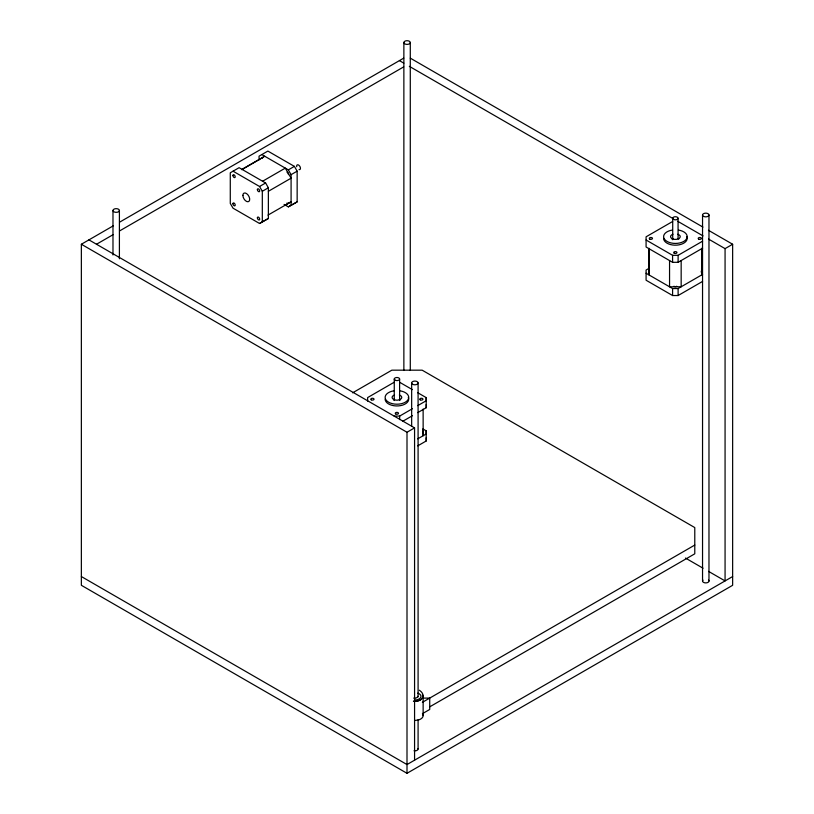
<?xml version="1.0" encoding="UTF-8"?>
<svg xmlns="http://www.w3.org/2000/svg" width="814" height="814" viewBox="0 0 814 814"><rect width="100%" height="100%" fill="white"/><g stroke="black" fill="none" stroke-linecap="round" stroke-linejoin="round"><path stroke-width="1.22" d="M419.373 690.221C427.645 695.96 420.4 702.441 413.42 701.21C417.206 701.79 424.898 699.531 422.435 694.495M259.055 159.697L263.767 156.817M708.434 230.281L732.641 244.251L732.641 585.297L407 773.3L81.359 585.297L81.359 244.251L113.156 225.895M119.76 222.08L403.754 58.12M96.5 244.251L113.024 234.717M119.627 230.901L403.693 66.89M241.992 169.353L264.713 156.237M241.748 169.688L257.977 160.317M262.576 181.247L285.297 168.122L291.086 178.185L268.366 191.3M233.038 171.184L259.544 186.487L265.608 182.987L268.366 187.78L268.366 218.488L259.544 223.484L233.038 208.18L230.281 203.439L230.281 172.782L239.102 167.684L265.608 182.987M261.823 154.568L288.329 169.872L294.383 166.382L297.151 171.164L297.151 201.872L288.329 206.868L284.086 204.416M262.312 221.988L262.312 191.28L268.366 187.78M291.086 205.372L291.086 174.664L297.151 171.164M267.989 215.11L291.086 201.801L285.297 205.118M259.544 223.484L268.366 218.488M288.329 206.868L297.151 201.872M352.615 392.826L391.849 370.177L422.151 370.177L694.78 527.574L694.78 553.815L429.721 706.837M394.169 382.254L367.623 397.588L367.623 401.078M672.639 221.489L646.082 236.813L646.082 247.008L672.588 262.312L678.113 262.312L702.584 248.178M649.267 268.203L646.082 270.044L646.082 280.23L672.588 295.533L678.113 295.533L702.584 281.41M394.129 416.076L399.654 416.076L412.423 408.709M417.735 405.637L426.251 400.722L426.16 397.588L417.674 392.684M646.082 240.008L672.588 255.311L678.113 255.311L702.584 241.188M402.706 421.316L412.423 415.71M417.735 412.637L426.251 407.722L426.16 397.588M81.359 244.251L407 432.254L414.57 427.889L414.57 760.184M708.567 239.092L725.071 248.626L732.641 244.251M417.735 438.868L426.251 433.954L426.16 430.82L422.975 428.978M646.082 273.239L672.588 288.543L678.113 288.543L702.584 274.42M417.735 445.869L426.251 440.954L426.16 430.82M422.405 702.319L694.78 545.065M422.405 713.685L429.721 709.462L429.721 698.097L422.822 698.097M732.641 576.546L407 764.56L81.359 576.546M414.57 720.532L418.854 719.871A8.567 4.945 0 0 0 422.853 714.305M410.297 58.15L702.94 227.096M399.43 60.612L403.825 63.156M409.33 66.331L673.361 218.773M677.767 221.306L703.062 235.918M294.383 166.382L267.877 151.078L259.055 156.166L259.055 159.849M399.654 382.285L412.372 389.631M685.459 558.058L703.062 568.213M708.567 571.387L725.071 580.921L725.071 248.626M88.93 239.876L414.57 427.889M288.329 169.872L291.086 174.664M259.544 186.487L262.312 191.28M426.16 404.578L426.251 407.722M426.16 437.81L426.251 440.954M701.597 268.294L701.617 274.969L701.597 248.311M423.127 429.07L423.158 435.744L423.127 409.076M708.974 214.998A3.215 1.852 0 0 1 704.151 216.605A3.215 1.852 0 0 1 704.151 213.39A3.215 1.852 0 0 1 708.974 214.998L708.974 581.054M702.543 214.998L702.543 581.054M681.165 260.541L681.165 286.782L669.556 286.793L669.556 260.561M678.113 255.311L678.113 262.312M678.113 288.543L678.113 295.533M678.072 218.274L678.072 238.482M672.72 218.274L672.72 239.743M672.588 255.311L672.588 262.312M672.588 288.543L672.588 295.533M649.134 248.301L648.972 274.908L648.972 248.677M423.138 696.346L423.138 715.587M418.091 382.936A3.215 1.852 0 0 1 413.268 384.544A3.215 1.852 0 0 1 413.268 381.328A3.215 1.852 0 0 1 418.091 382.936L418.091 696.876M418.091 719.759L418.091 748.992M411.66 382.936L411.66 426.149M410.287 42.552A3.215 1.852 0 0 1 405.474 44.16A3.215 1.852 0 0 1 405.474 40.944A3.215 1.852 0 0 1 410.287 42.552L410.287 370.482M407 432.254L407 773.3M403.866 42.552L403.866 370.482M399.654 416.076L399.654 419.576M399.613 379.039L399.613 400.519M394.261 379.039L394.261 400.519M119.404 210.49A3.215 1.852 0 0 1 114.591 212.098A3.215 1.852 0 0 1 114.591 208.893A3.215 1.852 0 0 1 119.404 210.49L119.404 258.791M112.983 210.49L112.983 254.986M417.786 693.131A6.431 3.714 0 0 1 420.777 697.303A6.431 3.714 0 0 1 414.57 700.06M417.786 696.326A3.215 1.852 0 0 1 413.746 698.117M701.2 271.174A1.608 0.926 0 0 1 701.2 272.11M676.739 286.233A1.608 0.926 0 0 1 673.961 286.233M686.772 236.63A11.783 6.797 0 0 1 676.933 245.126A11.783 6.797 0 0 1 663.614 238.39M671.988 239.041A4.823 2.778 0 0 1 672.985 238.604M677.808 238.604A4.823 2.778 0 0 1 678.805 239.041M678.449 230.067A11.783 6.797 0 0 1 685.052 240.537A11.783 6.797 0 0 1 665.75 240.537A11.783 6.797 0 0 1 672.344 230.067M677.808 234.228A4.823 2.778 0 0 1 679.09 238.431A4.823 2.778 0 0 1 671.703 238.431A4.823 2.778 0 0 1 672.985 234.228M422.904 432.173A1.608 0.926 0 0 1 422.904 432.651M408.313 397.395A11.783 6.797 0 0 1 398.473 405.901A11.783 6.797 0 0 1 385.154 399.155M393.528 399.806A4.823 2.778 0 0 1 394.525 399.369M399.348 399.369A4.823 2.778 0 0 1 400.346 399.806M399.979 390.832A11.783 6.797 0 0 1 406.583 401.312A11.783 6.797 0 0 1 387.281 401.312A11.783 6.797 0 0 1 393.884 390.832M399.348 394.994A4.823 2.778 0 0 1 400.63 399.196A4.823 2.778 0 0 1 393.243 399.196A4.823 2.778 0 0 1 394.525 394.994M288.288 203.124A1.608 0.926 60 0 1 287.006 203.001M287.006 172.222A1.608 0.926 60 0 1 288.4 174.634M261.854 158.313A1.608 0.926 60 0 1 262.546 158.099M296.723 166.728A2.676 1.547 60 0 1 298.056 164.825A2.676 1.547 60 0 1 300.376 167.704A2.676 1.547 60 0 1 299.043 169.607M417.979 748.514A3.215 1.852 0 0 1 414.041 750.783M708.546 580.128A3.215 1.852 0 0 1 705.758 582.905A3.215 1.852 0 0 1 702.981 580.128M698.677 239.072A1.608 0.926 0 0 0 701.363 238.655A1.608 0.926 0 0 0 699.399 237.515A1.608 0.926 0 0 0 698.677 239.072M649.755 239.072A1.608 0.926 0 0 0 652.441 238.655A1.608 0.926 0 0 0 650.478 237.515A1.608 0.926 0 0 0 649.755 239.072M674.216 253.195A1.608 0.926 0 0 0 676.902 252.778A1.608 0.926 0 0 0 674.938 251.638A1.608 0.926 0 0 0 674.216 253.195M673.504 219.363A2.676 1.547 0 0 0 677.981 218.671A2.676 1.547 0 0 0 674.704 216.778A2.676 1.547 0 0 0 673.504 219.363M420.217 399.837A1.608 0.926 0 0 0 422.904 399.42A1.608 0.926 0 0 0 420.94 398.29A1.608 0.926 0 0 0 420.217 399.837M371.296 399.837A1.608 0.926 0 0 0 373.982 399.42A1.608 0.926 0 0 0 372.008 398.29A1.608 0.926 0 0 0 371.296 399.837M395.757 413.96A1.608 0.926 0 0 0 398.443 413.543A1.608 0.926 0 0 0 396.479 412.403A1.608 0.926 0 0 0 395.757 413.96M395.044 380.138A2.676 1.547 0 0 0 399.521 379.446A2.676 1.547 0 0 0 396.245 377.554A2.676 1.547 0 0 0 395.044 380.138M232.926 203.734A1.608 0.926 60 0 0 234.636 205.861A1.608 0.926 60 0 0 234.636 203.581A1.608 0.926 60 0 0 232.926 203.734M257.387 217.857A1.608 0.926 60 0 0 259.096 219.983A1.608 0.926 60 0 0 259.096 217.704A1.608 0.926 60 0 0 257.387 217.857M257.387 189.611A1.608 0.926 60 0 0 259.096 191.738A1.608 0.926 60 0 0 259.096 189.459A1.608 0.926 60 0 0 257.387 189.611M232.926 175.488A1.608 0.926 60 0 0 234.636 177.615A1.608 0.926 60 0 0 234.636 175.346A1.608 0.926 60 0 0 232.926 175.488M242.887 195.391A4.823 2.778 60 0 0 247.995 201.75A4.823 2.778 60 0 0 247.995 194.933A4.823 2.778 60 0 0 242.887 195.391"/></g></svg>
